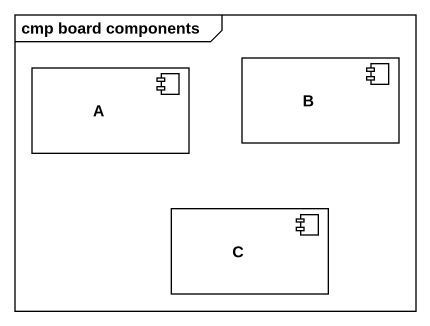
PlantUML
@startuml
mainframe cmp board components
component A
component B
component C
@enduml
